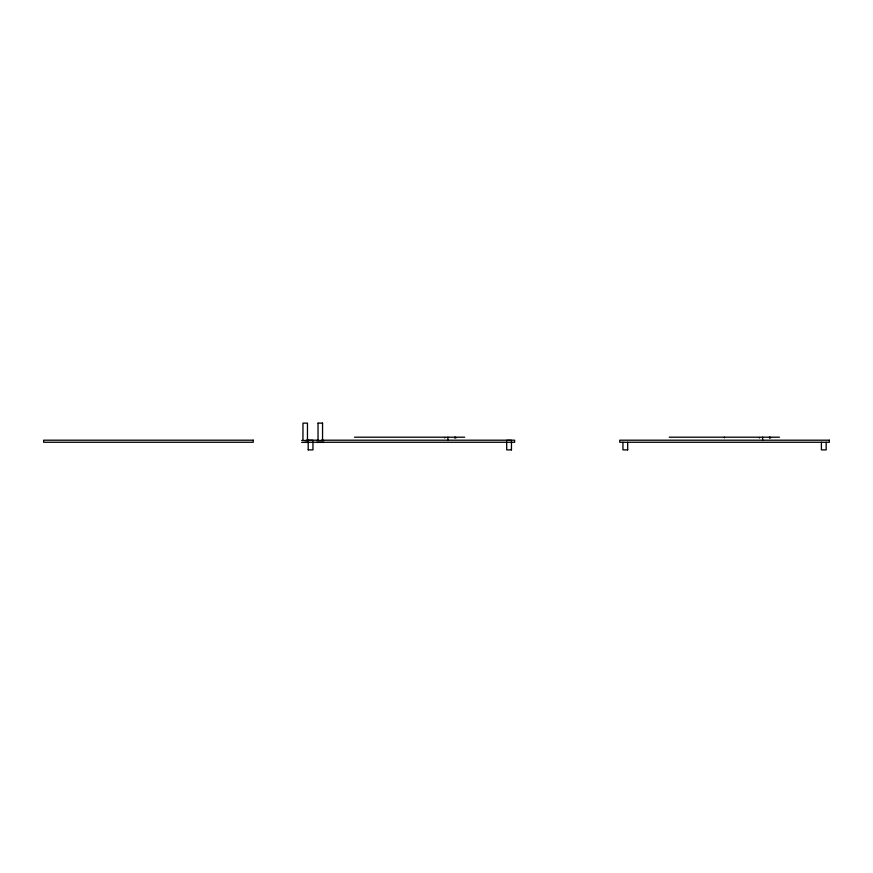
<?xml version="1.0" encoding="UTF-8"?>
<svg xmlns="http://www.w3.org/2000/svg" width="873" height="873" viewBox="0 0 873 873"><rect width="100%" height="100%" fill="white"/><g stroke="black" fill="none" stroke-linecap="round" stroke-linejoin="round"><path stroke-width="1.31" d="M444.75 437.962L444.75 437.504M759.477 437.962L759.466 437.504M724.361 437.853L724.404 437.198M318.067 423.121L322.519 423.121M354.503 437.198L464.72 437.198M669.22 437.198L779.436 437.198M306.39 440.199L318.645 440.199M321.362 440.199L514.634 440.199L514.634 442.262L305.026 442.262M308.213 440.352L312.96 440.352M506.7 440.352L511.447 440.352M301.665 440.494L308.747 440.494M316.746 440.494L323.828 440.494M301.665 442.393L308.747 442.393M316.746 442.393L323.828 442.393M308.213 449.879L312.96 449.879L312.971 441.716M511.447 449.879L506.7 449.879L506.689 441.716M627.654 449.879L622.962 449.879L622.929 442.262M770.041 437.198L770.739 437.908M455.324 437.198L456.012 437.908M769.517 437.198L769.637 438.268M454.8 437.198L454.92 438.268M826.174 442.262L826.174 449.879L821.406 449.879L821.406 442.262M762.642 437.198L762.642 440.199M627.687 442.262L627.687 449.879M511.458 441.716L511.458 449.879M447.925 437.198L447.925 440.199M322.552 423.121L322.552 440.494M318.034 423.121L318.034 440.494M308.202 441.716L308.202 449.879M307.471 440.494L307.471 423.121L302.975 423.121L302.942 440.494M253.246 440.199L43.65 440.199L43.65 442.262L253.246 442.262L253.246 440.199M829.35 440.199L619.754 440.199L619.754 442.262L829.35 442.262L829.35 440.199"/></g></svg>
